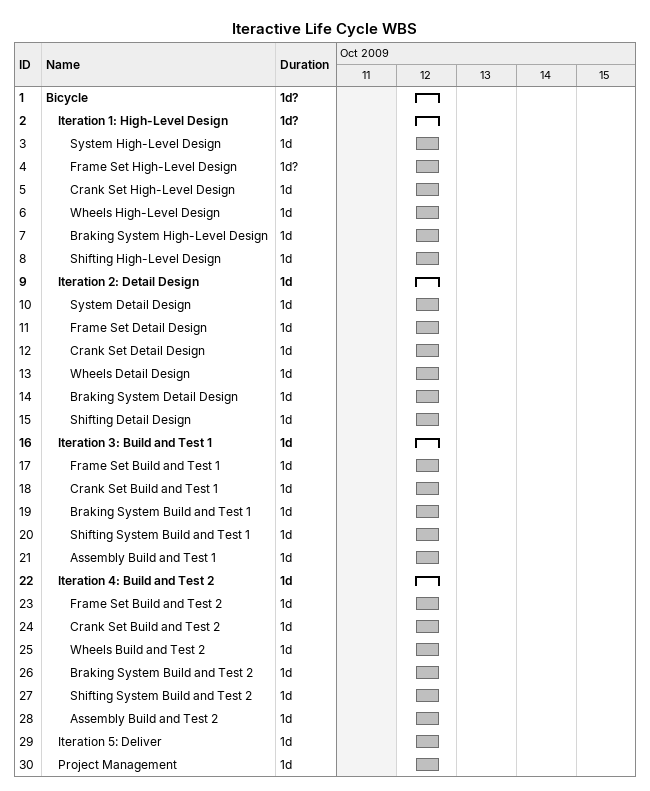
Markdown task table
Iteractive Life Cycle WBS

| ID | Level | Task | Duration | Start | Finish |
|---|---|---|---|---|---|
| 1 | 1 | **Bicycle** | 1d? | 2009-10-12 | 2009-10-12 |
| 2 | 2 | **Iteration 1: High-Level Design** | 1d? | 2009-10-12 | 2009-10-12 |
| 3 | 3 | System High-Level Design | 1d | 2009-10-12 | 2009-10-12 |
| 4 | 3 | Frame Set High-Level Design | 1d? | 2009-10-12 | 2009-10-12 |
| 5 | 3 | Crank Set High-Level Design | 1d | 2009-10-12 | 2009-10-12 |
| 6 | 3 | Wheels High-Level Design | 1d | 2009-10-12 | 2009-10-12 |
| 7 | 3 | Braking System High-Level Design | 1d | 2009-10-12 | 2009-10-12 |
| 8 | 3 | Shifting High-Level Design | 1d | 2009-10-12 | 2009-10-12 |
| 9 | 2 | **Iteration 2: Detail Design** | 1d | 2009-10-12 | 2009-10-12 |
| 10 | 3 | System Detail Design | 1d | 2009-10-12 | 2009-10-12 |
| 11 | 3 | Frame Set Detail Design | 1d | 2009-10-12 | 2009-10-12 |
| 12 | 3 | Crank Set Detail Design | 1d | 2009-10-12 | 2009-10-12 |
| 13 | 3 | Wheels Detail Design | 1d | 2009-10-12 | 2009-10-12 |
| 14 | 3 | Braking System Detail Design | 1d | 2009-10-12 | 2009-10-12 |
| 15 | 3 | Shifting Detail Design | 1d | 2009-10-12 | 2009-10-12 |
| 16 | 2 | **Iteration 3: Build and Test 1** | 1d | 2009-10-12 | 2009-10-12 |
| 17 | 3 | Frame Set Build and Test 1 | 1d | 2009-10-12 | 2009-10-12 |
| 18 | 3 | Crank Set Build and Test 1 | 1d | 2009-10-12 | 2009-10-12 |
| 19 | 3 | Braking System Build and Test 1 | 1d | 2009-10-12 | 2009-10-12 |
| 20 | 3 | Shifting System Build and Test 1 | 1d | 2009-10-12 | 2009-10-12 |
| 21 | 3 | Assembly Build and Test 1 | 1d | 2009-10-12 | 2009-10-12 |
| 22 | 2 | **Iteration 4: Build and Test 2** | 1d | 2009-10-12 | 2009-10-12 |
| 23 | 3 | Frame Set Build and Test 2 | 1d | 2009-10-12 | 2009-10-12 |
| 24 | 3 | Crank Set Build and Test 2 | 1d | 2009-10-12 | 2009-10-12 |
| 25 | 3 | Wheels Build and Test 2 | 1d | 2009-10-12 | 2009-10-12 |
| 26 | 3 | Braking System Build and Test 2 | 1d | 2009-10-12 | 2009-10-12 |
| 27 | 3 | Shifting System Build and Test 2 | 1d | 2009-10-12 | 2009-10-12 |
| 28 | 3 | Assembly Build and Test 2 | 1d | 2009-10-12 | 2009-10-12 |
| 29 | 2 | Iteration 5: Deliver | 1d | 2009-10-12 | 2009-10-12 |
| 30 | 2 | Project Management | 1d | 2009-10-12 | 2009-10-12 |
